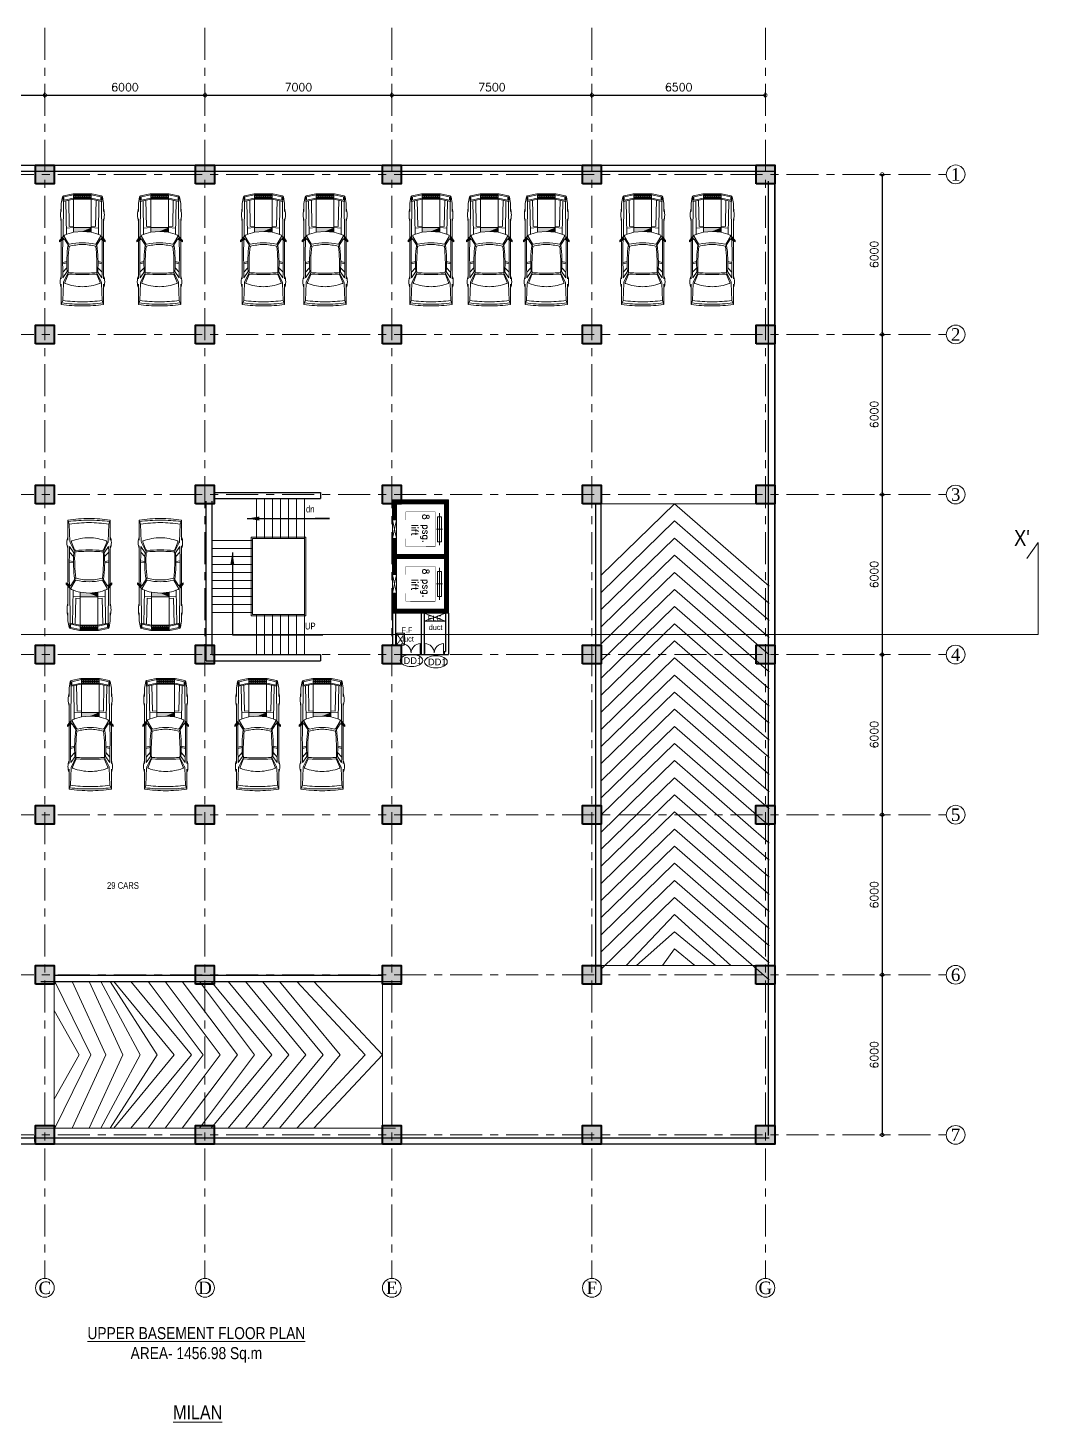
# Model space of a CAD drawing. Header units: millimetres. Extents: x 24487468 to 24959437, y -333213 to 842934.
# Drawn here: x 24727730 to 24765586, y -91449 to -39193 of the extents above; entities that cross this region are included whole.
import ezdxf
from ezdxf.enums import TextEntityAlignment as Align

# ---------------------------------------------------------------- set-up
doc = ezdxf.new("R2010")
doc.units = ezdxf.units.MM
doc.header["$MEASUREMENT"] = 0
doc.header["$PDMODE"] = 3
for name, pattern in [('ACAD_ISO10W100', [18.5, 12, -3, 0.5, -3]), ('BORDERX2', [3.5, 1, -0.5, 1, -0.5, 0, -0.5]), ('Centreline', [21, 12, -3, 3, -3]), ('DASHED2', [0.375, 0.25, -0.125])]:
    doc.linetypes.add(name, pattern=pattern)
doc.layers.get('0').update_dxf_attribs({"lineweight": 5})
for name, color, linetype, lineweight in [('A 0.13 dw', 175, 'Continuous', 5), ('A 0.13furniture', 30, 'Continuous', 0), ('A DW', 27, 'Continuous', 13), ('A-DIM', 155, 'Continuous', 9), ('AA-revised text', 52, 'Continuous', 9), ('CENLINE', 220, 'ACAD_ISO10W100', 5), ('COLUMN', 12, 'Continuous', 40), ('D-DIM', 63, 'Continuous', 15), ('DIM', 183, 'Continuous', 5), ('GRID', 205, 'BORDERX2', 5), ('HACTH', 8, 'Continuous', 0), ('hatch', 9, 'Continuous', 0), ('p1 plan grid lck', 6, 'Continuous', 5), ('stair', 231, 'Continuous', 13), ('text', 7, 'Continuous', 15), ('Wall1', 37, 'Continuous', 30), ('WALL2', 4, 'Continuous', 15)]:
    doc.layers.add(name, color=color, linetype=linetype, lineweight=lineweight)
doc.layers.add('A-BTEXT', color=57, linetype='Continuous')
doc.styles.add('arial', font='times.ttf')
doc.styles.add('ATTR', font='romans.shx', dxfattribs={"width": 0.8, "height": 0.48})
doc.styles.add('LABEL', font='arial.ttf', dxfattribs={"height": 18})
doc.styles.add('ordinary', font='arial.ttf')
doc.styles.add('ROMANS', font='romans__.ttf')
doc.styles.add('sansserif', font='sanss___.ttf')
doc.dimstyles.new('DIM100', dxfattribs={"dimtxt": 300, "dimasz": 250, "dimexe": 100, "dimexo": 100, "dimgap": 150, "dimtad": 1, "dimdec": 0, "dimrnd": 5, "dimzin": 0, "dimdsep": 46, "dimtxsty": 'ROMANS', "dimblk": 'DOTSMALL', "dimcen": 0.09, "dimclrd": 256, "dimclre": 256, "dimclrt": 7, "dimadec": 0, "dimazin": 0, "dimtfac": 1, "dimtdec": 0, "dimtix": 1, "dimtofl": 0, "dimtmove": 1, "dimatfit": 3, "dimfxl": 100, "dimfxlon": 1, "dimtolj": 1, "dimtzin": 0, "dimarcsym": 0})

# ---------------------------------------------------------------- blocks, each defined once
blk = doc.blocks.new('column 350')
at = {"layer": 'COLUMN', "ltscale": 100}
h = blk.add_hatch(color=256, dxfattribs=at)
h.dxf.hatch_style = 1
h.paths.add_polyline_path([(1327.5, 1037.5), (627.5, 1037.5), (627.5, 337.5), (1327.5, 337.5)])
blk.add_lwpolyline([(627.5, 1037.5), (1327.5, 1037.5), (1327.5, 337.5), (627.5, 337.5)], close=True, dxfattribs=at)
blk = doc.blocks.new('fdfsdf')
at = {"layer": 'D-DIM', "linetype": 'Continuous', "ltscale": 1000, "const_width": 150}
blk.add_lwpolyline([(942, 1688), (1617, 1688), (1617, -262), (-433, -262), (-433, 1688), (242, 1688)], dxfattribs=at)
at = {"layer": 'hatch'}
for p, q in [((1059, 0), (123, 0)), ((591, -107), (591, 109))]:
    blk.add_line(p, q, dxfattribs=at)
at = {"layer": 'WALL2'}
for p, q in [((123, 0), (0, 0)), ((1199, 0), (1059, 0))]:
    blk.add_line(p, q, dxfattribs=at)
at = {"layer": 'WALL2', "linetype": 'Continuous', "ltscale": 1000, "const_width": 20}
blk.add_lwpolyline([(242, 1263), (-58, 1263), (-58, 163), (1242, 163), (1242, 1263), (942, 1263)], dxfattribs=at)
at = {"layer": 'WALL2'}
blk.add_lwpolyline([(1059, -76), (123, -76), (123, 76), (1059, 76)], close=True, dxfattribs=at)
blk = doc.blocks.new('fewe')
at = {"layer": 'A DW', "ltscale": 1000}
for p, q in [((750, 1950), (1450, 2100)), ((750, 2100), (1450, 1950)), ((750, 2100), (1450, 2100)), ((1450, 1950), (750, 1950))]:
    blk.add_line(p, q, dxfattribs=at)
at = {"layer": 'D-DIM', "linetype": 'Continuous', "ltscale": 1000}
for points in [[(750, 1950), (750, 2100), (0, 2100), (0, 0), (2200, 0), (2200, 2100), (1450, 2100), (1450, 1950)], [(750, 1950), (150, 1950), (150, 150), (2050, 150), (2050, 1950), (1450, 1950)]]:
    blk.add_lwpolyline(points, dxfattribs=at)
at = {"layer": 'D-DIM', "linetype": 'Continuous'}
blk.add_blockref('fdfsdf', (508, 337), dxfattribs=at)
at = {"layer": 'AA-revised text', "ltscale": 1000, "insert": (1713, 720), "char_height": 250, "width": 1259.28, "attachment_point": 1, "rotation": 180, "style": 'sansserif'}
blk.add_mtext('\\pi40.354;{\\Fromans|c0;8 psg.\\P\\pi427.26;lift}', dxfattribs=at)
blk = doc.blocks.new('S')
at = {"layer": 'stair', "extrusion": (0, 0, -1), "xscale": -1, "zscale": -1, "rotation": 270.0000000800413}
for p in [(-19800978, -159842), (-19800978, -161892)]:
    blk.add_blockref('fewe', p, dxfattribs=at)
blk = doc.blocks.new('Sports Car B PV')
at = {"layer": 'A 0.13furniture', "linetype": 'Continuous'}
for p, q in [((-165.7, 31.7), (-159.6, 29.6)), ((-165.7, 31.7), (-135.5, 31.7)), ((-159.6, 29.6), (-133.6, 28.6)), ((-121, 21.6), (-132.6, 26.4)), ((-132, 28.2), (-118.1, 21.4)), ((-127.2, 31.7), (-70.3, 31.7)), ((-116.5, 22.8), (-125.9, 29.2)), ((-117.5, 29.4), (-110.8, 23.2)), ((-103.4, 23.4), (-104.7, 29.6)), ((-101.3, 23.4), (-102.7, 29.6)), ((-78.6, 20.1), (-67.7, 27.1)), ((-74.8, 20.7), (-63.7, 27.2)), ((-67.7, 27.1), (-71.6, 34.2)), ((-69.7, 34.2), (-71.6, 34.2)), ((-63.6, 29), (-69.7, 34.2)), ((-66.8, 31.7), (-37.1, 31.7)), ((-11.2, 28.5), (-63.6, 29)), ((-60.6, 23.9), (-10.4, 24.8)), ((-50.5, 13.2), (-51.2, 24.1)), ((-26.5, 31.7), (-15.2, 31.7)), ((-4.4, 30), (-14.4, 31.7)), ((-11.3, 29), (-8, 13.2)), ((-11.3, 29), (-3, 29)), ((-9.6, 27.7), (-6.5, 13.2)), ((-9.6, 27.7), (-4.6, 27.7)), ((-4.6, 27.7), (-1.5, 13.2)), ((0, 14.1), (-2.9, 28.5)), ((-57.4, 13.2), (-1.5, 13.2)), ((-56.1, 0), (-57.4, 13.2)), ((-57.4, -13.2), (-56.1, 0)), ((-50.5, 13.2), (-50.5, 0)), ((-50.5, -13.2), (-50.5, 0)), ((-48.8, 19.7), (-9.6, 20.6)), ((-48.2, 13.2), (-48.8, 19.7)), ((-8, 13.2), (-8, 0)), ((-8, -13.2), (-8, 0)), ((-6.5, 13.2), (-6.5, 0)), ((-6.5, 9.9), (-1.5, 9.9)), ((-6.5, 6.6), (-1.5, 6.6)), ((-6.5, 3.3), (-1.5, 3.3)), ((-6.5, -13.2), (-6.5, 0)), ((-6.5, 0), (-1.5, 0)), ((-4.8, 13.2), (-4.8, 0)), ((-4.8, -13.2), (-4.8, 0)), ((-3.1, 13.2), (-3.1, 0)), ((-3.1, -13.2), (-3.1, 0)), ((-1.5, 13.2), (-1.5, 0)), ((-1.5, -13.2), (-1.5, 0)), ((0, 0), (0, 13.7)), ((0, 0), (0, -13.7)), ((-78.6, -20.1), (-67.7, -27.1)), ((-74.8, -20.7), (-63.7, -27.2)), ((-57.4, -13.2), (-1.5, -13.2)), ((-50.5, -13.2), (-51.2, -24.1)), ((-48.2, -13.2), (-48.8, -19.7)), ((-48.8, -19.7), (-9.6, -20.6)), ((-11.3, -29), (-8, -13.2)), ((-9.6, -27.7), (-6.5, -13.2)), ((-6.5, -3.3), (-1.5, -3.3)), ((-6.5, -6.6), (-1.5, -6.6)), ((-6.5, -9.9), (-1.5, -9.9)), ((-4.6, -27.7), (-1.5, -13.2)), ((0, -14.1), (-2.9, -28.5)), ((-165.7, -31.7), (-159.6, -29.6)), ((-165.7, -31.7), (-135.5, -31.7)), ((-159.6, -29.6), (-133.6, -28.6)), ((-121, -21.6), (-132.6, -26.4)), ((-132, -28.2), (-118.1, -21.4)), ((-127.2, -31.7), (-70.3, -31.7)), ((-116.5, -22.8), (-125.9, -29.2)), ((-117.5, -29.4), (-110.8, -23.2)), ((-103.4, -23.4), (-104.7, -29.6)), ((-101.3, -23.4), (-102.7, -29.6)), ((-67.7, -27.1), (-71.6, -34.2)), ((-69.7, -34.2), (-71.6, -34.2)), ((-63.6, -29), (-69.7, -34.2)), ((-66.8, -31.7), (-37.1, -31.7)), ((-11.2, -28.5), (-63.6, -29)), ((-60.6, -23.9), (-10.4, -24.8)), ((-26.5, -31.7), (-15.2, -31.7)), ((-4.4, -30), (-14.4, -31.7)), ((-11.3, -29), (-3, -29)), ((-9.6, -27.7), (-4.6, -27.7))]:
    blk.add_line(p, q, dxfattribs=at)
for centre, radius, start, end in [((48.4, 0), 216.4, 171.5672, 180), ((86.5, 0), 251.9, 172.9338, 180), ((43, 0), 204.8, 171.6755, 180), ((-131.8, 8.1), 25.3, 69.2613, 110.7387), ((-66.4, 0), 72.7, 159.3311, 180), ((-133.2, 25.2), 1.32, 67.3717, 159.3311), ((-133.7, 24.5), 4.08, 63.9223, 87.6778), ((-90.5, -1320.7), 1350.4, 89.0862, 91.5015), ((-121.5, 20.3), 1.32, 356.018, 67.3717), ((138.5, 0), 257.4, 175.2345, 180), ((-107, -235.2), 256.8, 83.6568, 92.4781), ((-102.7, -159.4), 182.8, 81.7391, 94.3382), ((-63, 26), 1.38, 23.7677, 120.3986), ((-122, 0), 65.9, 11.5129, 23.7677), ((-31.3, -9.5), 42.4, 76.4679, 103.5321), ((-15.2, 27.1), 4.66, 80.4445, 90), ((-4.7, 28.2), 1.83, 11.0781, 80.4445), ((48.4, 0), 216.4, 180, 188.4328), ((86.5, 0), 251.9, 180, 187.0662), ((43, 0), 204.8, 180, 188.3245), ((-66.4, 0), 72.7, 180, 200.6689), ((170.7, 0), 291.6, 176.018, 180), ((170.7, 0), 291.6, 180, 183.982), ((138.5, 0), 257.4, 180, 184.7655), ((-150.2, 0), 74.3, 360, 15.6527), ((-74.1, 19.5), 1.38, 120.3986, 193.4983), ((-155.3, 0), 82.1, 360, 13.4983), ((-2.3, 13.7), 2.25, 360, 11.0781), ((-121.5, -20.3), 1.32, 292.6283, 3.982), ((-107, 235.2), 256.8, 267.5218, 276.3432), ((-150.2, 0), 74.3, 344.3473, 360), ((-74.1, -19.5), 1.38, 166.5017, 239.6014), ((-155.3, 0), 82.1, 346.5017, 360), ((-122, 0), 65.9, 336.2323, 348.4871), ((-2.3, -13.7), 2.25, 348.9219, 360), ((-131.8, -8.1), 25.3, 249.2613, 290.7387), ((-133.2, -25.2), 1.32, 200.6689, 292.6283), ((-133.7, -24.5), 4.08, 272.3222, 296.0777), ((-90.5, 1320.7), 1350.4, 268.4985, 270.9138), ((-102.7, 159.4), 182.8, 265.6618, 278.2609), ((-63, -26), 1.38, 239.6014, 336.2323), ((-31.3, 9.5), 42.4, 256.4679, 283.5321), ((-15.2, -27.1), 4.66, 270, 279.5555), ((-4.7, -28.2), 1.83, 279.5555, 348.9219)]:
    blk.add_arc(centre, radius, start, end, dxfattribs=at)
for points in [[(-67.7, 27.1), (-63.6, 29), (-71.6, 34.2), (-69.7, 34.2)], [(-57.4, -13.2), (-56.1, 0), (-50.5, -13.2), (-50.5, 13.2)], [(-56.1, 0), (-57.4, 13.2), (-50.5, 13.2)], [(-67.7, -27.1), (-63.6, -29), (-71.6, -34.2), (-69.7, -34.2)]]:
    blk.add_solid(points, dxfattribs=at)
at = {"layer": 'A 0.13furniture', "style": 'ATTR', "width": 0.8, "flags": 9}
blk.add_attdef('ESTCODE', (0, 0), '', height=0.0355, dxfattribs=at)
blk = doc.blocks.new('grid letter-flat-4-flat-1')
at = {"layer": 'GRID', "linetype": 'Continuous'}
blk.add_circle((0, 374.75), 281.25, dxfattribs=at)
blk = doc.blocks.new('_DotSmall')
at = {"color": 0, "linetype": 'ByBlock', "const_width": 0.5}
blk.add_lwpolyline([(-0.0625, 0, 1), (0.0625, 0, 1)], format="xyb", close=True, dxfattribs=at)
blk = doc.blocks.new('SEC')
at = {"layer": 'HACTH', "ltscale": 100}
for points in [[(-25663, 0), (-60348, 0), (-60348, 3449), (-59923, 2854)], [(-34685, 0), (0, 0), (0, 3449), (-425, 2854)]]:
    blk.add_lwpolyline(points, dxfattribs=at)
at = {"layer": 'text', "linetype": 'Continuous', "ltscale": 30, "char_height": 600, "width": 21041.4, "attachment_point": 5, "style": 'arial'}
for s, insert in [('{\\fTechnic|b0|i0|c2|p2;X}', (-59774, 3623)), ("{\\fTechnic|b0|i0|c2|p2;X'}", (-606, 3623))]:
    blk.add_mtext(s, dxfattribs=dict(at, insert=insert))
blk = doc.blocks.new('md1')
at = {"layer": 'A 0.13 dw'}
for p, q in [((-924, 1799), (-936, 1799)), ((-936, 1799), (-936, 1748)), ((-936, 1748), (-911, 1736)), ((-924, 1811), (-924, 1799)), ((-848, 1811), (-924, 1811)), ((-911, 1736), (-874, 1736)), ((-874, 1736), (-874, 1748)), ((-874, 1748), (-836, 1748)), ((-874, 1748), (0, 1748)), ((-874, 1736), (0, 1736)), ((-848, 1799), (-848, 1811)), ((-836, 1799), (-848, 1799)), ((-836, 1748), (-836, 1799)), ((-936, 0), (-911, 12)), ((-936, -51), (-936, 0)), ((-911, 12), (-874, 12)), ((-874, 12), (-874, 0)), ((-874, 12), (0, 12)), ((-874, 0), (-836, 0)), ((-874, 0), (0, 0)), ((-836, 0), (-836, -51)), ((-924, -51), (-936, -51)), ((-924, -63), (-924, -51)), ((-848, -63), (-924, -63)), ((-836, -51), (-848, -51)), ((-848, -51), (-848, -63))]:
    blk.add_line(p, q, dxfattribs=at)
for points in [[(0, 1748), (0, 1748, -0.4142136), (-874, 874)], [(0, 0), (0, 0, 0.4142136), (-874, 874)]]:
    blk.add_lwpolyline(points, format="xyb", dxfattribs=at)
blk = doc.blocks.new('*D187')
at = {"layer": 'Defpoints', "color": 0, "ltscale": 100, "transparency": 16777216}
for p in [(24728368, -41717), (24720868, -44333), (24728368, -44333)]:
    blk.add_point(p, dxfattribs=at)
at = {"layer": 'DIM', "lineweight": -2, "ltscale": 100, "transparency": 16777216}
for p, q in [((24720868, -41817), (24720868, -41617)), ((24720868, -41717), (24728368, -41717)), ((24728368, -41817), (24728368, -41617))]:
    blk.add_line(p, q, dxfattribs=at)
at = {"layer": 'DIM', "lineweight": -2, "ltscale": 100, "transparency": 16777216, "xscale": 250, "yscale": 250, "zscale": 250, "rotation": 180}
blk.add_blockref('_DotSmall', (24720868, -41717), dxfattribs=at)
at = {"layer": 'DIM', "lineweight": -2, "ltscale": 100, "transparency": 16777216, "xscale": 250, "yscale": 250, "zscale": 250}
blk.add_blockref('_DotSmall', (24728368, -41717), dxfattribs=at)
at = {"layer": 'DIM', "color": 7, "ltscale": 100, "transparency": 16777216, "insert": (24724618, -41415), "char_height": 300, "attachment_point": 5, "style": 'ROMANS'}
blk.add_mtext('\\A1;7500', dxfattribs=at)
blk = doc.blocks.new('*D188')
at = {"layer": 'Defpoints', "color": 0, "ltscale": 100, "transparency": 16777216}
for p in [(24734368, -41717), (24728368, -44333), (24734368, -44333)]:
    blk.add_point(p, dxfattribs=at)
at = {"layer": 'DIM', "lineweight": -2, "ltscale": 100, "transparency": 16777216}
for p, q in [((24728368, -41817), (24728368, -41617)), ((24728368, -41717), (24734368, -41717)), ((24734368, -41817), (24734368, -41617))]:
    blk.add_line(p, q, dxfattribs=at)
at = {"layer": 'DIM', "lineweight": -2, "ltscale": 100, "transparency": 16777216, "xscale": 250, "yscale": 250, "zscale": 250, "rotation": 180}
blk.add_blockref('_DotSmall', (24728368, -41717), dxfattribs=at)
at = {"layer": 'DIM', "lineweight": -2, "ltscale": 100, "transparency": 16777216, "xscale": 250, "yscale": 250, "zscale": 250}
blk.add_blockref('_DotSmall', (24734368, -41717), dxfattribs=at)
at = {"layer": 'DIM', "color": 7, "ltscale": 100, "transparency": 16777216, "insert": (24731368, -41415), "char_height": 300, "attachment_point": 5, "style": 'ROMANS'}
blk.add_mtext('\\A1;6000', dxfattribs=at)
blk = doc.blocks.new('*D189')
at = {"layer": 'Defpoints', "color": 0, "ltscale": 100, "transparency": 16777216}
for p in [(24741368, -41717), (24734368, -44333), (24741368, -44333)]:
    blk.add_point(p, dxfattribs=at)
at = {"layer": 'DIM', "lineweight": -2, "ltscale": 100, "transparency": 16777216}
for p, q in [((24734368, -41817), (24734368, -41617)), ((24734368, -41717), (24741368, -41717)), ((24741368, -41817), (24741368, -41617))]:
    blk.add_line(p, q, dxfattribs=at)
at = {"layer": 'DIM', "lineweight": -2, "ltscale": 100, "transparency": 16777216, "xscale": 250, "yscale": 250, "zscale": 250, "rotation": 180}
blk.add_blockref('_DotSmall', (24734368, -41717), dxfattribs=at)
at = {"layer": 'DIM', "lineweight": -2, "ltscale": 100, "transparency": 16777216, "xscale": 250, "yscale": 250, "zscale": 250}
blk.add_blockref('_DotSmall', (24741368, -41717), dxfattribs=at)
at = {"layer": 'DIM', "color": 7, "ltscale": 100, "transparency": 16777216, "insert": (24737868, -41415), "char_height": 300, "attachment_point": 5, "style": 'ROMANS'}
blk.add_mtext('\\A1;7000', dxfattribs=at)
blk = doc.blocks.new('*D190')
at = {"layer": 'Defpoints', "color": 0, "ltscale": 100, "transparency": 16777216}
for p in [(24748867, -41717), (24741368, -44333), (24748867, -44683)]:
    blk.add_point(p, dxfattribs=at)
at = {"layer": 'DIM', "lineweight": -2, "ltscale": 100, "transparency": 16777216}
for p, q in [((24741368, -41817), (24741368, -41617)), ((24741368, -41717), (24748867, -41717)), ((24748867, -41817), (24748867, -41617))]:
    blk.add_line(p, q, dxfattribs=at)
at = {"layer": 'DIM', "lineweight": -2, "ltscale": 100, "transparency": 16777216, "xscale": 250, "yscale": 250, "zscale": 250, "rotation": 180}
blk.add_blockref('_DotSmall', (24741368, -41717), dxfattribs=at)
at = {"layer": 'DIM', "lineweight": -2, "ltscale": 100, "transparency": 16777216, "xscale": 250, "yscale": 250, "zscale": 250}
blk.add_blockref('_DotSmall', (24748867, -41717), dxfattribs=at)
at = {"layer": 'DIM', "color": 7, "ltscale": 100, "transparency": 16777216, "insert": (24745118, -41415), "char_height": 300, "attachment_point": 5, "style": 'ROMANS'}
blk.add_mtext('\\A1;7500', dxfattribs=at)
blk = doc.blocks.new('*D191')
at = {"layer": 'Defpoints', "color": 0, "ltscale": 100, "transparency": 16777216}
for p in [(24755367, -41717), (24748867, -44683), (24755367, -44683)]:
    blk.add_point(p, dxfattribs=at)
at = {"layer": 'DIM', "lineweight": -2, "ltscale": 100, "transparency": 16777216}
for p, q in [((24748867, -41817), (24748867, -41617)), ((24748867, -41717), (24755367, -41717)), ((24755367, -41817), (24755367, -41617))]:
    blk.add_line(p, q, dxfattribs=at)
at = {"layer": 'DIM', "lineweight": -2, "ltscale": 100, "transparency": 16777216, "xscale": 250, "yscale": 250, "zscale": 250, "rotation": 180}
blk.add_blockref('_DotSmall', (24748867, -41717), dxfattribs=at)
at = {"layer": 'DIM', "lineweight": -2, "ltscale": 100, "transparency": 16777216, "xscale": 250, "yscale": 250, "zscale": 250}
blk.add_blockref('_DotSmall', (24755367, -41717), dxfattribs=at)
at = {"layer": 'DIM', "color": 7, "ltscale": 100, "transparency": 16777216, "insert": (24752117, -41415), "char_height": 300, "attachment_point": 5, "style": 'ROMANS'}
blk.add_mtext('\\A1;6500', dxfattribs=at)
blk = doc.blocks.new('*D192')
at = {"layer": 'Defpoints', "color": 0, "ltscale": 100, "transparency": 16777216}
for p in [(24758767, -44683), (24758767, -50683), (24759744, -50683)]:
    blk.add_point(p, dxfattribs=at)
at = {"layer": 'DIM', "lineweight": -2, "ltscale": 100, "transparency": 16777216}
for p, q in [((24759644, -44683), (24759844, -44683)), ((24759744, -44683), (24759744, -50683)), ((24759644, -50683), (24759844, -50683))]:
    blk.add_line(p, q, dxfattribs=at)
at = {"layer": 'DIM', "lineweight": -2, "ltscale": 100, "transparency": 16777216, "xscale": 250, "yscale": 250, "zscale": 250}
for p, rotation in [((24759744, -44683), 90), ((24759744, -50683), 270)]:
    blk.add_blockref('_DotSmall', p, dxfattribs=dict(at, rotation=rotation))
at = {"layer": 'DIM', "color": 7, "ltscale": 100, "transparency": 16777216, "insert": (24759442, -47683), "char_height": 300, "attachment_point": 5, "rotation": 90, "style": 'ROMANS'}
blk.add_mtext('\\A1;6000', dxfattribs=at)
blk = doc.blocks.new('*D193')
at = {"layer": 'Defpoints', "color": 0, "ltscale": 100, "transparency": 16777216}
for p in [(24758767, -50683), (24755718, -56683), (24759744, -56683)]:
    blk.add_point(p, dxfattribs=at)
at = {"layer": 'DIM', "lineweight": -2, "ltscale": 100, "transparency": 16777216}
for p, q in [((24759644, -50683), (24759844, -50683)), ((24759744, -50683), (24759744, -56683)), ((24759644, -56683), (24759844, -56683))]:
    blk.add_line(p, q, dxfattribs=at)
at = {"layer": 'DIM', "lineweight": -2, "ltscale": 100, "transparency": 16777216, "xscale": 250, "yscale": 250, "zscale": 250}
for p, rotation in [((24759744, -50683), 90), ((24759744, -56683), 270)]:
    blk.add_blockref('_DotSmall', p, dxfattribs=dict(at, rotation=rotation))
at = {"layer": 'DIM', "color": 7, "ltscale": 100, "transparency": 16777216, "insert": (24759442, -53683), "char_height": 300, "attachment_point": 5, "rotation": 90, "style": 'ROMANS'}
blk.add_mtext('\\A1;6000', dxfattribs=at)
blk = doc.blocks.new('*D194')
at = {"layer": 'Defpoints', "color": 0, "ltscale": 100, "transparency": 16777216}
for p in [(24755718, -56683), (24755718, -62683), (24759744, -62683)]:
    blk.add_point(p, dxfattribs=at)
at = {"layer": 'DIM', "lineweight": -2, "ltscale": 100, "transparency": 16777216}
for p, q in [((24759644, -56683), (24759844, -56683)), ((24759744, -56683), (24759744, -62683)), ((24759644, -62683), (24759844, -62683))]:
    blk.add_line(p, q, dxfattribs=at)
at = {"layer": 'DIM', "lineweight": -2, "ltscale": 100, "transparency": 16777216, "xscale": 250, "yscale": 250, "zscale": 250}
for p, rotation in [((24759744, -56683), 90), ((24759744, -62683), 270)]:
    blk.add_blockref('_DotSmall', p, dxfattribs=dict(at, rotation=rotation))
at = {"layer": 'DIM', "color": 7, "ltscale": 100, "transparency": 16777216, "insert": (24759442, -59683), "char_height": 300, "attachment_point": 5, "rotation": 90, "style": 'ROMANS'}
blk.add_mtext('\\A1;6000', dxfattribs=at)
blk = doc.blocks.new('*D195')
at = {"layer": 'Defpoints', "color": 0, "ltscale": 100, "transparency": 16777216}
for p in [(24755718, -62683), (24755716, -68683), (24759744, -68683)]:
    blk.add_point(p, dxfattribs=at)
at = {"layer": 'DIM', "lineweight": -2, "ltscale": 100, "transparency": 16777216}
for p, q in [((24759644, -62683), (24759844, -62683)), ((24759744, -62683), (24759744, -68683)), ((24759644, -68683), (24759844, -68683))]:
    blk.add_line(p, q, dxfattribs=at)
at = {"layer": 'DIM', "lineweight": -2, "ltscale": 100, "transparency": 16777216, "xscale": 250, "yscale": 250, "zscale": 250}
for p, rotation in [((24759744, -62683), 90), ((24759744, -68683), 270)]:
    blk.add_blockref('_DotSmall', p, dxfattribs=dict(at, rotation=rotation))
at = {"layer": 'DIM', "color": 7, "ltscale": 100, "transparency": 16777216, "insert": (24759442, -65683), "char_height": 300, "attachment_point": 5, "rotation": 90, "style": 'ROMANS'}
blk.add_mtext('\\A1;6000', dxfattribs=at)
blk = doc.blocks.new('*D196')
at = {"layer": 'Defpoints', "color": 0, "ltscale": 100, "transparency": 16777216}
for p in [(24755716, -68683), (24755367, -74683), (24759744, -74683)]:
    blk.add_point(p, dxfattribs=at)
at = {"layer": 'DIM', "lineweight": -2, "ltscale": 100, "transparency": 16777216}
for p, q in [((24759644, -68683), (24759844, -68683)), ((24759744, -68683), (24759744, -74683)), ((24759644, -74683), (24759844, -74683))]:
    blk.add_line(p, q, dxfattribs=at)
at = {"layer": 'DIM', "lineweight": -2, "ltscale": 100, "transparency": 16777216, "xscale": 250, "yscale": 250, "zscale": 250}
for p, rotation in [((24759744, -68683), 90), ((24759744, -74683), 270)]:
    blk.add_blockref('_DotSmall', p, dxfattribs=dict(at, rotation=rotation))
at = {"layer": 'DIM', "color": 7, "ltscale": 100, "transparency": 16777216, "insert": (24759442, -71683), "char_height": 300, "attachment_point": 5, "rotation": 90, "style": 'ROMANS'}
blk.add_mtext('\\A1;6000', dxfattribs=at)
blk = doc.blocks.new('*D197')
at = {"layer": 'Defpoints', "color": 0, "ltscale": 100, "transparency": 16777216}
for p in [(24755367, -74683), (24755367, -80683), (24759744, -80683)]:
    blk.add_point(p, dxfattribs=at)
at = {"layer": 'DIM', "lineweight": -2, "ltscale": 100, "transparency": 16777216}
for p, q in [((24759644, -74683), (24759844, -74683)), ((24759744, -74683), (24759744, -80683)), ((24759644, -80683), (24759844, -80683))]:
    blk.add_line(p, q, dxfattribs=at)
at = {"layer": 'DIM', "lineweight": -2, "ltscale": 100, "transparency": 16777216, "xscale": 250, "yscale": 250, "zscale": 250}
for p, rotation in [((24759744, -74683), 90), ((24759744, -80683), 270)]:
    blk.add_blockref('_DotSmall', p, dxfattribs=dict(at, rotation=rotation))
at = {"layer": 'DIM', "color": 7, "ltscale": 100, "transparency": 16777216, "insert": (24759442, -77683), "char_height": 300, "attachment_point": 5, "rotation": 90, "style": 'ROMANS'}
blk.add_mtext('\\A1;6000', dxfattribs=at)

msp = doc.modelspace()

# ---------------------------------------------------------------- linework, layer by layer
at = {"ltscale": 100}
msp.add_lwpolyline([(24716015.7, -44333.3), (24755715.7, -44333.3), (24755715.7, -81033.3), (24716015.7, -81033.3)], close=True, dxfattribs=at)
at = {"layer": 'A-DIM', "ltscale": 100}
for p, q in [((24736291.2, -58333.3), (24736291.2, -56833.3)), ((24736591.2, -58333.3), (24736591.2, -56833.3)), ((24736891.2, -58333.3), (24736891.2, -56833.3)), ((24737191.2, -58333.3), (24737191.2, -56833.3)), ((24737491.2, -58333.3), (24737491.2, -56833.3)), ((24737791.2, -58333.3), (24737791.2, -56833.3)), ((24738091.2, -58333.3), (24738091.2, -56833.3)), ((24736141.2, -58408.3), (24734641.2, -58408.3)), ((24736141.2, -58333.3), (24738091.2, -58333.3)), ((24736141.2, -58708.3), (24734641.2, -58708.3)), ((24736141.2, -59008.3), (24734641.2, -59008.3)), ((24736141.2, -59308.3), (24734641.2, -59308.3)), ((24736141.2, -59608.3), (24734641.2, -59608.3)), ((24736141.2, -59908.3), (24734641.2, -59908.3)), ((24736141.2, -60208.3), (24734641.2, -60208.3)), ((24736141.2, -60508.3), (24734641.2, -60508.3)), ((24736141.2, -60808.3), (24734641.2, -60808.3)), ((24736141.2, -61108.3), (24734641.2, -61108.3)), ((24736291.2, -61183.3), (24736291.2, -62683.3)), ((24736591.2, -61183.3), (24736591.2, -62683.3)), ((24736891.2, -61183.3), (24736891.2, -62683.3)), ((24737191.2, -61183.3), (24737191.2, -62683.3)), ((24737491.2, -61183.3), (24737491.2, -62683.3)), ((24737791.2, -61183.3), (24737791.2, -62683.3)), ((24738091.2, -61183.3), (24738091.2, -62683.3)), ((24735391.2, -61938.8), (24738341.9, -61938.8))]:
    msp.add_line(p, q, dxfattribs=at)
for points in [[(24738141.2, -61233.3), (24736091.2, -61233.3), (24736091.2, -58283.3), (24738141.2, -58283.3)], [(24738091.2, -61183.3), (24736141.2, -61183.3), (24736141.2, -58333.3), (24738091.2, -58333.3)]]:
    msp.add_lwpolyline(points, close=True, dxfattribs=at)
at = {"layer": 'Defpoints', "ltscale": 100}
msp.add_lwpolyline([(24716015.7, -44333.3), (24755715.7, -44333.3), (24755715.7, -81033.3), (24716015.7, -81033.3)], close=True, dxfattribs=at)
at = {"layer": 'HACTH', "ltscale": 100}
for p, q in [((24749215.7, -57033.3), (24755715.7, -57033.3)), ((24749214.6, -74333.3), (24755511.7, -74333.3)), ((24728714.1, -75033.3), (24728714.1, -80333.3)), ((24741014.1, -74933.3), (24741014.1, -80703.3)), ((24727988.6, -80433.3), (24741509.6, -80433.3))]:
    msp.add_line(p, q, dxfattribs=at)
at = {"layer": 'HACTH', "linetype": 'DASHED2', "ltscale": 100}
for p, q in [((24742580.1, -61133.3), (24743376.2, -61433.3)), ((24742580.1, -61433.3), (24743376.2, -61133.3)), ((24742580.1, -61433.3), (24743376.2, -61433.3)), ((24741841.2, -62333.3), (24741541.2, -61883.3)), ((24741541.2, -62333.3), (24741841.2, -61883.3)), ((24741841.2, -61883.3), (24741541.2, -61883.3)), ((24741541.2, -61883.3), (24741541.2, -62333.3)), ((24741841.2, -61883.3), (24741841.2, -62333.3)), ((24741541.2, -62333.3), (24741841.2, -62333.3))]:
    msp.add_line(p, q, dxfattribs=at)
at = {"layer": 'HACTH', "ltscale": 100}
for points in [[(24749215.3, -59711.5), (24751964.6, -57033.3), (24755511.7, -60121.8)], [(24749215.3, -60353.1), (24751964.6, -57674.9), (24755511.7, -60763.3)], [(24749215.2, -60994.6), (24751964.6, -58316.4), (24755511.7, -61404.8)], [(24749215.2, -61636.1), (24751964.6, -58957.9), (24755511.7, -62046.3)], [(24749215.2, -62277.7), (24751964.6, -59599.4), (24755511.7, -62687.9)], [(24749215.1, -62919.2), (24751964.6, -60240.9), (24755511.7, -63329.4)], [(24749215.1, -63560.8), (24751964.6, -60882.4), (24755511.7, -63970.9)], [(24749215.1, -64202.3), (24751964.6, -61524), (24755511.7, -64612.4)], [(24749215.1, -64843.8), (24751964.6, -62165.5), (24755511.7, -65253.9)], [(24749215, -65485.4), (24751964.6, -62807), (24755511.7, -65895.4)], [(24749215, -65485.4), (24751964.6, -62807), (24755511.7, -65895.4)], [(24749215, -66126.9), (24751964.6, -63448.5), (24755511.7, -66537)], [(24749215, -66768.4), (24751964.6, -64090), (24755511.7, -67178.5)], [(24749215, -67410), (24751964.6, -64731.6), (24755511.7, -67820)], [(24749214.9, -68051.5), (24751964.6, -65373.1), (24755511.7, -68461.5)], [(24749214.9, -68693.1), (24751964.6, -66014.6), (24755511.7, -69103)], [(24749214.9, -69334.6), (24751964.6, -66656.1), (24755511.7, -69744.6)], [(24749214.9, -69976.1), (24751964.6, -67297.6), (24755511.7, -70386.1)], [(24749214.8, -70617.7), (24751964.6, -67939.1), (24755511.7, -71027.6)], [(24749214.8, -71259.2), (24751964.6, -68580.7), (24755511.7, -71669.1)], [(24749214.8, -71900.8), (24751964.6, -69222.2), (24755511.7, -72310.6)], [(24749214.7, -72542.3), (24751964.6, -69863.7), (24755511.7, -72952.1)], [(24749214.7, -73183.8), (24751964.6, -70505.2), (24755511.7, -73593.7)], [(24749214.7, -73825.4), (24751964.6, -71146.7), (24755511.7, -74235.2)], [(24749214.7, -74466.9), (24751964.6, -71788.2), (24755511.7, -74876.7)], [(24750155.1, -74333.3), (24751964.6, -72429.8), (24754074.2, -74333.3)], [(24750533.4, -74333.3), (24751964.6, -73071.3), (24753495.8, -74333.3)], [(24751511.7, -74333.3), (24751964.6, -73712.8), (24752717.5, -74333.3)], [(24728741.7, -74933.3), (24730091.8, -77683.3), (24728741.7, -80433.3)], [(24729383.2, -74933.3), (24730649.8, -77683.3), (24729383.2, -80433.3)], [(24730024.7, -74933.3), (24731291.3, -77683.3), (24730024.7, -80433.3)], [(24730466.2, -74933.3), (24731932.8, -77683.3), (24730466.2, -80433.3)], [(24730807.8, -74933.3), (24732574.4, -77683.3), (24730807.8, -80433.3)], [(24730949.3, -74933.3), (24733215.9, -77683.3), (24730949.3, -80433.3)], [(24731590.8, -74933.3), (24733857.4, -77683.3), (24731590.8, -80433.3)], [(24732232.3, -74933.3), (24734298.9, -77683.3), (24732232.3, -80433.3)], [(24732873.8, -74933.3), (24734940.4, -77683.3), (24732873.8, -80433.3)], [(24733515.3, -74933.3), (24735582, -77683.3), (24733515.3, -80433.3)], [(24734156.9, -74933.3), (24736223.5, -77683.3), (24734156.9, -80433.3)], [(24734598.4, -74933.3), (24736865, -77683.3), (24734598.4, -80433.3)], [(24735239.9, -74933.3), (24737506.5, -77683.3), (24735239.9, -80433.3)], [(24735881.4, -74933.3), (24738148, -77683.3), (24735881.4, -80433.3)], [(24736522.9, -74933.3), (24738789.5, -77683.3), (24736522.9, -80433.3)], [(24737164.4, -74933.3), (24739431.1, -77683.3), (24737164.4, -80433.3)], [(24737806, -74933.3), (24740372.6, -77683.3), (24737806, -80433.3)], [(24738447.5, -74933.3), (24741014.1, -77683.3), (24738447.5, -80433.3)], [(24728714.1, -76022.5), (24729650.3, -77683.3), (24728714.1, -79344.2)]]:
    msp.add_lwpolyline(points, dxfattribs=at)
at = {"layer": 'p1 plan grid lck', "linetype": 'Centreline', "ltscale": 100}
for p, q in [((24728366.2, -39192.8), (24728366.2, -86039.9)), ((24734366.2, -39192.8), (24734366.2, -86039.9)), ((24741366.2, -39192.8), (24741366.2, -86039.9)), ((24748866.7, -39192.8), (24748866.7, -86039.9)), ((24755365.6, -39192.8), (24755365.6, -86039.9)), ((24709955.9, -44683.3), (24762145.6, -44683.3)), ((24709955.9, -50683.3), (24762145.6, -50683.3)), ((24709954.8, -56683.3), (24762144.6, -56683.3)), ((24709954.3, -62683.3), (24762144, -62683.3)), ((24709955.9, -68683.3), (24762145.6, -68683.3)), ((24709955.9, -74683.3), (24762144, -74683.3)), ((24709955.9, -80683.3), (24762144, -80683.3))]:
    msp.add_line(p, q, dxfattribs=at)
at = {"layer": 'text', "ltscale": 100}
for centre in [(24742104.5, -62903.9), (24743019.3, -62954.2)]:
    msp.add_ellipse(centre, major_axis=(-424.8, 0), ratio=0.5372842, dxfattribs=at)
at = {"layer": 'Wall1', "ltscale": 100}
for p, q in [((24716221.7, -44563.3), (24755741.7, -44563.3)), ((24755485.7, -80703.3), (24755485.7, -44933.3)), ((24755715.7, -80933.3), (24755715.7, -44933.3)), ((24734411.2, -62913.3), (24734411.2, -56933.3)), ((24734641.2, -62683.3), (24734641.2, -56933.3)), ((24734740.7, -56603.3), (24738690.1, -56603.3)), ((24734740.7, -56833.3), (24738690.1, -56833.3)), ((24738690.1, -56603.3), (24738690.1, -56833.3)), ((24749011.2, -75033.3), (24749011.9, -57033.3)), ((24749214.6, -75033.3), (24749215.4, -57033.3)), ((24741391.2, -61133.3), (24741391.2, -62333.3)), ((24741506.2, -61133.3), (24741506.2, -62333.3)), ((24742465.1, -61133.3), (24742465.1, -62683.3)), ((24742580.1, -61133.3), (24742580.1, -62683.3)), ((24743376.2, -61133.3), (24743376.2, -62568.3)), ((24743491.2, -61133.3), (24743491.2, -62683.3)), ((24734641.2, -62683.3), (24738690.1, -62683.3)), ((24738690.1, -62683.3), (24738690.1, -62913.3)), ((24741715.1, -62683.3), (24743491.2, -62683.3)), ((24743330.1, -62568.3), (24743376.2, -62568.3)), ((24743330.1, -62568.3), (24743330.1, -62683.3)), ((24734411.2, -62913.3), (24738690.1, -62913.3)), ((24728739.1, -74703.3), (24740989.1, -74703.3)), ((24741739.1, -74703.3), (24741739.6, -74703.3)), ((24728218.6, -74933.3), (24741739.6, -74933.3)), ((24741739.1, -74933.3), (24741739.6, -74933.3)), ((24755511.7, -80803.3), (24716218.6, -80803.3)), ((24727988.6, -80933.3), (24727988.6, -80703.3)), ((24755741.7, -81033.3), (24716715.1, -81033.3))]:
    msp.add_line(p, q, dxfattribs=at)

# ---------------------------------------------------------------- block references
at = {"layer": 'A 0.13furniture', "yscale": 24.99988079127888, "zscale": 24.99988079127888}
for p, xscale, rotation in [((24729773.6, -45416), -24.99988079127888, 270.0000000000019), ((24732663.8, -45416), -24.99988079127888, 270.0000000000019), ((24736556.6, -45416), -24.99988079127888, 270.0000000000019), ((24738867.8, -45416), -24.99988079127888, 270.0000000000019), ((24742836.2, -45416), -24.99988079127888, 270.0000000000019), ((24745025.4, -45416), -24.99988079127888, 270.0000000000019), ((24747158.7, -45416), -24.99988079127888, 270.0000000000019), ((24750771.1, -45416), -24.99988079127888, 270.0000000000019), ((24753373.8, -45416), -24.99988079127888, 270.0000000000019), ((24730022.3, -61781.6), 24.99988079127888, 269.9999999999981), ((24732694.5, -61781.6), 24.99988079127888, 269.9999999999981), ((24730065.8, -63584.5), -24.99988079127888, 270.0000000000014), ((24732893.5, -63584.5), -24.99988079127888, 270.0000000000014), ((24736339.6, -63584.5), -24.99988079127888, 270.0000000000014), ((24738756.3, -63584.5), -24.99988079127888, 270.0000000000014)]:
    msp.add_blockref('Sports Car B PV', p, dxfattribs=dict(at, xscale=xscale, rotation=rotation))
at = {"layer": 'A-DIM'}
msp.add_blockref('S', (4942512.7, 100759.2), dxfattribs=at)
at = {"layer": 'CENLINE'}
ref = msp.add_blockref('grid letter-flat-4-flat-1', (24762497.2, -45151.5), dxfattribs=dict(at, xscale=1.25, yscale=1.25, zscale=25.4))
ref.add_attrib('GRID_LETTER', '1', dxfattribs={"layer": 'A-BTEXT', "linetype": 'Continuous', "height": 468.7, "style": 'arial'}).set_placement((24762497.2, -44682.7), align=Align.MIDDLE_CENTER)
ref = msp.add_blockref('grid letter-flat-4-flat-1', (24762497.2, -51151.5), dxfattribs=dict(at, xscale=1.25, yscale=1.25, zscale=25.4))
ref.add_attrib('GRID_LETTER', '2', dxfattribs={"layer": 'A-BTEXT', "linetype": 'Continuous', "height": 468.7, "style": 'arial'}).set_placement((24762497.2, -50682.7), align=Align.MIDDLE_CENTER)
ref = msp.add_blockref('grid letter-flat-4-flat-1', (24762496.1, -57151.5), dxfattribs=dict(at, xscale=1.25, yscale=1.25, zscale=25.4))
ref.add_attrib('GRID_LETTER', '3', dxfattribs={"layer": 'A-BTEXT', "linetype": 'Continuous', "height": 468.7, "style": 'arial'}).set_placement((24762496.1, -56682.7), align=Align.MIDDLE_CENTER)
ref = msp.add_blockref('grid letter-flat-4-flat-1', (24762495.6, -63151.5), dxfattribs=dict(at, xscale=1.25, yscale=1.25, zscale=25.4))
ref.add_attrib('GRID_LETTER', '4', dxfattribs={"layer": 'A-BTEXT', "linetype": 'Continuous', "height": 468.7, "style": 'arial'}).set_placement((24762495.6, -62682.7), align=Align.MIDDLE_CENTER)
ref = msp.add_blockref('grid letter-flat-4-flat-1', (24762497.2, -69151.5), dxfattribs=dict(at, xscale=1.25, yscale=1.25, zscale=25.4))
ref.add_attrib('GRID_LETTER', '5', dxfattribs={"layer": 'A-BTEXT', "linetype": 'Continuous', "height": 468.7, "style": 'arial'}).set_placement((24762497.2, -68682.7), align=Align.MIDDLE_CENTER)
ref = msp.add_blockref('grid letter-flat-4-flat-1', (24762495.6, -75151.5), dxfattribs=dict(at, xscale=1.25, yscale=1.25, zscale=25.4))
ref.add_attrib('GRID_LETTER', '6', dxfattribs={"layer": 'A-BTEXT', "linetype": 'Continuous', "height": 468.7, "style": 'arial'}).set_placement((24762495.6, -74682.7), align=Align.MIDDLE_CENTER)
ref = msp.add_blockref('grid letter-flat-4-flat-1', (24762495.6, -81151.5), dxfattribs=dict(at, xscale=1.25, yscale=1.25, zscale=25.4))
ref.add_attrib('GRID_LETTER', '7', dxfattribs={"layer": 'A-BTEXT', "linetype": 'Continuous', "height": 468.7, "style": 'arial'}).set_placement((24762495.6, -80682.7), align=Align.MIDDLE_CENTER)
ref = msp.add_blockref('grid letter-flat-4-flat-1', (24728366.2, -86884.8), dxfattribs=dict(at, xscale=1.25, yscale=1.25, zscale=25.4))
ref.add_attrib('GRID_LETTER', 'C', dxfattribs={"layer": 'A-BTEXT', "linetype": 'Continuous', "height": 468.7, "style": 'arial'}).set_placement((24728366.2, -86416), align=Align.MIDDLE_CENTER)
ref = msp.add_blockref('grid letter-flat-4-flat-1', (24734366.2, -86884.8), dxfattribs=dict(at, xscale=1.25, yscale=1.25, zscale=25.4))
ref.add_attrib('GRID_LETTER', 'D', dxfattribs={"layer": 'A-BTEXT', "linetype": 'Continuous', "height": 468.7, "style": 'arial'}).set_placement((24734366.2, -86416), align=Align.MIDDLE_CENTER)
ref = msp.add_blockref('grid letter-flat-4-flat-1', (24741366.2, -86884.8), dxfattribs=dict(at, xscale=1.25, yscale=1.25, zscale=25.4))
ref.add_attrib('GRID_LETTER', 'E', dxfattribs={"layer": 'A-BTEXT', "linetype": 'Continuous', "height": 468.7, "style": 'arial'}).set_placement((24741366.2, -86416), align=Align.MIDDLE_CENTER)
ref = msp.add_blockref('grid letter-flat-4-flat-1', (24748866.2, -86884.8), dxfattribs=dict(at, xscale=1.25, yscale=1.25, zscale=25.4))
ref.add_attrib('GRID_LETTER', 'F', dxfattribs={"layer": 'A-BTEXT', "linetype": 'Continuous', "height": 468.7, "style": 'arial'}).set_placement((24748866.2, -86416), align=Align.MIDDLE_CENTER)
ref = msp.add_blockref('grid letter-flat-4-flat-1', (24755366.2, -86884.8), dxfattribs=dict(at, xscale=1.25, yscale=1.25, zscale=25.4))
ref.add_attrib('GRID_LETTER', 'G', dxfattribs={"layer": 'A-BTEXT', "linetype": 'Continuous', "height": 468.7, "style": 'arial'}).set_placement((24755366.2, -86416), align=Align.MIDDLE_CENTER)
at = {"layer": 'COLUMN', "rotation": 89.99999999994951}
for p in [(24729054.2, -45660.8), (24735054.2, -45660.8), (24742054.2, -45660.8), (24749554.2, -45660.8), (24756054.2, -45660.8), (24729053.7, -51660.8), (24735053.7, -51660.8), (24742053.7, -51660.8), (24749553.7, -51660.8), (24756053.7, -51660.8), (24729053.2, -57660.8), (24735053.2, -57660.8), (24742053.2, -57660.8), (24749553.2, -57660.8), (24756053.2, -57660.8), (24729052.6, -63660.8), (24735052.6, -63660.8), (24742052.6, -63660.8), (24749552.6, -63660.8), (24756052.6, -63660.8), (24729052.1, -69660.8), (24735052.1, -69660.8), (24742052.1, -69660.8), (24749552.1, -69660.8), (24756052.1, -69660.8), (24756052.1, -69660.8), (24729051.6, -75660.8), (24735051.6, -75660.8), (24742051.6, -75660.8), (24749552.1, -75660.8), (24756052.1, -75660.8), (24756052.1, -75660.8), (24729051.1, -81660.8), (24735051.1, -81660.8), (24742051.1, -81660.8), (24749552.1, -81660.8), (24756052.1, -81660.8), (24756052.1, -81660.8)]:
    msp.add_blockref('column 350', p, dxfattribs=at)
at = {"layer": 'HACTH'}
msp.add_blockref('SEC', (24765586.3, -61933.3), dxfattribs=at)
at = {"layer": 'WALL2', "yscale": 0.4001994771859112, "zscale": 0.4001994771859112}
for p, xscale, rotation in [((24742440, -62271.3), 0.4001994771859112, 89.99999999999999), ((24742605.3, -62271.3), -0.4001994771859112, 270)]:
    msp.add_blockref('md1', p, dxfattribs=dict(at, xscale=xscale, rotation=rotation))

# ---------------------------------------------------------------- texts
at = {"layer": 'text'}
for s, insert, char_height, width, attachment_point, style in [('{\\fTechnic|b0|i0|c2|p2;dn}', (24738312.3, -57231.2), 250, 2663.74, 5, 'arial'), ('{\\fTechnic|b0|i0|c2|p2;UP}', (24738312.3, -61616.1), 250, 447.771, 5, 'arial'), ('\\pi-600,l800,t800;{\\fTechnic|b0|i0|c2|p2;F.F\\Pduct}', (24741833.5, -61660.1), 200, 4499.814, 2, 'LABEL'), ('\\pi-600,l800,t800;{\\fTechnic|b0|i0|c2|p2;ELE.\\Pduct}', (24742908.3, -61226.2), 200, 4499.814, 2, 'LABEL'), ('{\\fTechnic|b0|i0|c2|p2;29 CARS}', (24731292.2, -71338.7), 250, 4453.123, 5, 'arial')]:
    msp.add_mtext(s, dxfattribs=dict(at, insert=insert, char_height=char_height, width=width, attachment_point=attachment_point, style=style))
at = {"layer": 'text', "ltscale": 100, "char_height": 200, "attachment_point": 1, "style": 'ordinary'}
for insert in [(24741806.5, -62782.3), (24742721.3, -62832.5)]:
    msp.add_mtext_dynamic_manual_height_columns('{\\H1.25x;DD1}', width=373.513, gutter_width=15, heights=[0], dxfattribs=dict(at, insert=insert))
at = {"layer": 'text', "linetype": 'Continuous', "ltscale": 30, "insert": (24734042.8, -88557.4), "char_height": 450, "width": 9836.737, "attachment_point": 5, "style": 'arial'}
msp.add_mtext('{\\fTechnic|b0|i0|c2|p2;\\LUPPER BASEMENT FLOOR PLAN\\P\\lAREA- 1456.98 Sq.m}', dxfattribs=at)
at = {"layer": 'text', "color": 2, "linetype": 'Continuous', "ltscale": 30, "insert": (24734093.1, -91082), "char_height": 450, "width": 6301.716, "attachment_point": 5, "style": 'arial'}
msp.add_mtext('{\\fTechnic|b0|i0|c2|p2;\\H1.1667x;\\LMILAN}', dxfattribs=at)

# ---------------------------------------------------------------- dimensions: what is measured, and where the dimension line sits
at = {"layer": 'DIM', "ltscale": 100}
for base, p1, p2, picture, middle in [((24728368.3, -41716.9), (24720868.3, -44333.4), (24728368.3, -44333.4), '*D187', (24724618.3, -41415.5)), ((24734368.3, -41716.9), (24728368.3, -44333.4), (24734368.3, -44333.4), '*D188', (24731368.3, -41415.5)), ((24741368.3, -41716.9), (24734368.3, -44333.4), (24741368.3, -44333.4), '*D189', (24737868.3, -41415.5)), ((24748867.2, -41716.9), (24741368.3, -44333.4), (24748867.2, -44683.4), '*D190', (24745117.7, -41415.5)), ((24755367.2, -41716.9), (24748867.2, -44683.4), (24755367.2, -44683.4), '*D191', (24752117.2, -41415.5))]:
    dim = msp.add_linear_dim(base=base, p1=p1, p2=p2, dimstyle='DIM100', dxfattribs=at)
    dim.commit()
    dim.dimension.update_dxf_attribs({"geometry": picture, "text_midpoint": middle})
for base, p1, p2, picture, middle in [((24759743.7, -50683.4), (24758766.7, -44683.4), (24758766.7, -50683.4), '*D192', (24759442.3, -47683.4)), ((24759743.7, -56683.4), (24758766.7, -50683.4), (24755718, -56683.4), '*D193', (24759442.3, -53683.4)), ((24759743.7, -62683.4), (24755718, -56683.4), (24755718.1, -62683.4), '*D194', (24759442.3, -59683.4)), ((24759743.7, -68683.4), (24755718.1, -62683.4), (24755716.2, -68683.4), '*D195', (24759442.3, -65683.4)), ((24759743.7, -74683.4), (24755716.2, -68683.4), (24755367.2, -74683.4), '*D196', (24759442.3, -71683.4)), ((24759743.7, -80683.4), (24755367.2, -74683.4), (24755367.2, -80683.4), '*D197', (24759442.3, -77683.4))]:
    dim = msp.add_linear_dim(base=base, p1=p1, p2=p2, angle=90, dimstyle='DIM100', dxfattribs=at)
    dim.commit()
    dim.dimension.update_dxf_attribs({"geometry": picture, "text_midpoint": middle})

# ---------------------------------------------------------------- leaders
at = {"layer": 'A-DIM', "ltscale": 100}
for points in [[(24735948.5, -57583.3), (24739033.9, -57583.3), (24738494.5, -57583.3)], [(24735391.2, -58853.4), (24735391.2, -61938.8), (24738776.1, -61938.8)]]:
    msp.add_leader(points, dimstyle='DIM100', override={"dimasz": 450, "dimgap": 150, "dimtad": 0, "dimfxl": 300}, dxfattribs=at)

doc.saveas('drawing.dxf')
